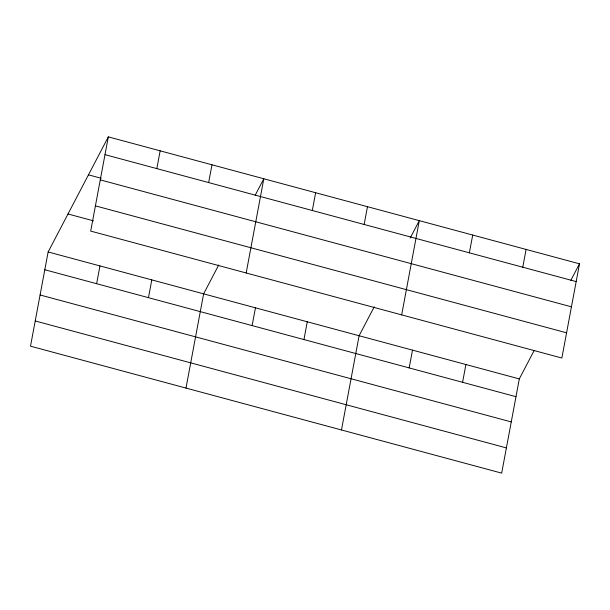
<?xml version="1.0" encoding="UTF-8"?>
<svg xmlns="http://www.w3.org/2000/svg" width="610" height="610" viewBox="0 0 610 610"><rect width="100%" height="100%" fill="white"/><g stroke="black" fill="none" stroke-linecap="round" stroke-linejoin="round"><path stroke-width="0.91" d="M108.328 136.869L90.692 231.091L561.863 358.039L579.5 263.817L108.328 136.869L48.137 251.96L30.5 346.183L501.672 473.131L519.308 378.909L533.986 350.834M96.632 283.711L99.964 265.922M156.831 168.619L160.155 150.83M148.466 297.672L151.791 279.883M208.658 182.581L211.99 164.791M185.989 388.082L203.618 293.852L218.738 264.954M246.181 272.99L263.817 178.76L255.178 195.269M252.121 325.603L255.453 307.814M312.312 210.511L315.644 192.722M303.948 339.564L307.28 321.783M364.147 224.472L367.472 206.691M341.47 429.974L359.107 335.744L374.22 306.845M401.67 314.882L419.299 220.652L410.233 237.992M409.18 367.921L412.505 350.132M469.372 252.83L472.704 235.041M462.578 382.31L465.903 364.521M522.77 267.218L526.102 249.429M570.861 280.325L579.5 263.817M105.004 154.65L576.168 281.599M88.465 174.849L101.191 178.273M100.276 179.881L571.448 306.83M95.412 205.867L566.583 332.816M68 213.98L93.46 220.835M48.137 251.96L519.308 378.909M44.804 269.742L515.976 396.691M40.085 294.973L511.256 421.922M35.22 320.959L506.391 447.908"/></g></svg>
